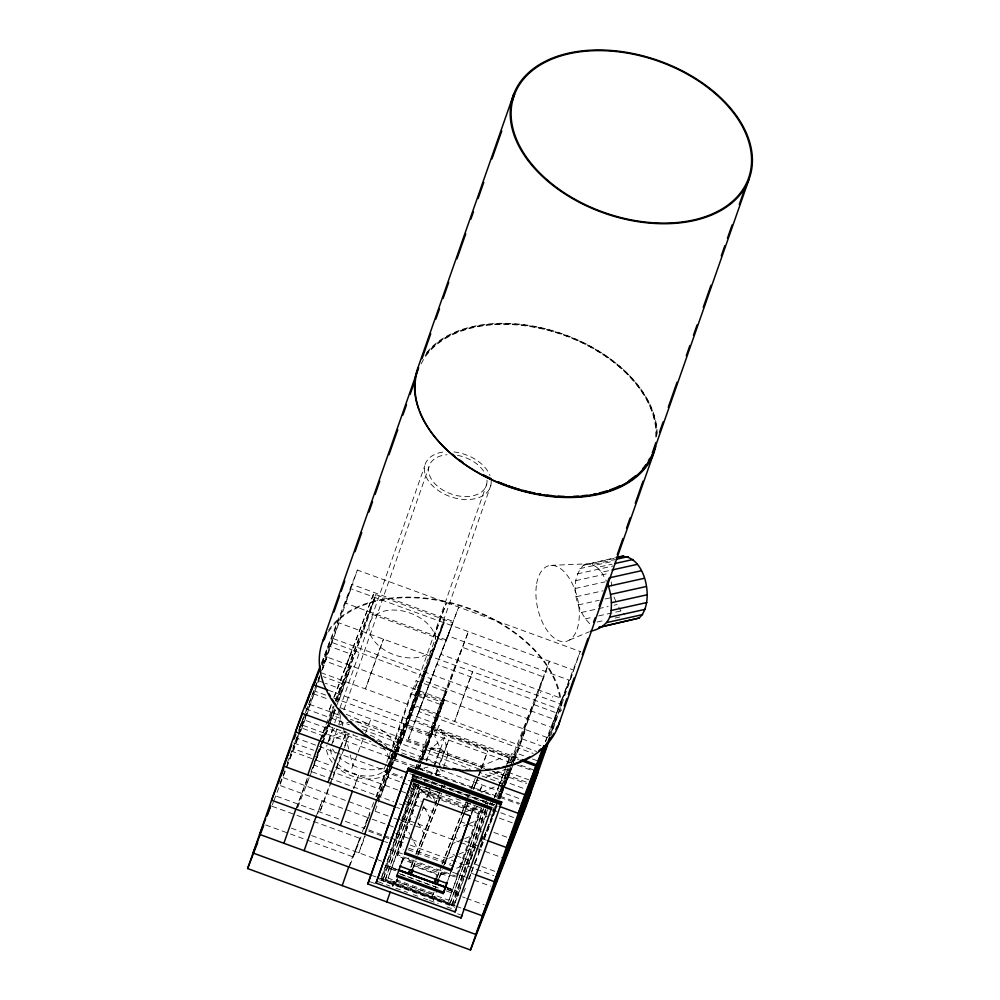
<?xml version="1.0" encoding="UTF-8"?>
<svg xmlns="http://www.w3.org/2000/svg" width="1000" height="1000" viewBox="0 0 1000 1000"><rect width="100%" height="100%" fill="white"/><g stroke="black" fill="none" stroke-linecap="round" stroke-linejoin="round"><path stroke-width="0.75" stroke-dasharray="5 3.75" d="M386.75 762.487L410.863 693.625C414.975 690.7 416.763 685.588 416.112 680.688L446.075 691.637L422.375 759.325M415.062 695.163L417.762 692.575L420.15 687.25L420.275 682.212M397.562 751.862L425.025 673.438L423.537 672.887L423.413 677.938L421.025 683.263L418.325 685.85L390.95 764.025M433.438 648.462L428.512 653.4A34.513 22.325 19.3 0 1 389.062 652.588A34.513 22.325 19.3 0 1 369.288 624.212L371.688 618.888A34.513 22.325 19.3 0 1 407.225 612.112A34.513 22.325 19.3 0 1 435.513 637.775L435.375 643.775L434.475 645.788M589.688 623.688C575.7 609.212 568.4 581.075 583.488 565.175L614.575 557.837M324.062 736.213L299.738 727.325L301.737 721.625M296.812 737.087L292.825 748.475L317.137 757.362L328.6 724.613M298.8 731.388L304.788 714.312M322.238 664.488L328.713 645.975L353.025 654.862L341.062 689.025L325.337 683.275M298.387 735.6L297.375 738.462L402.337 776.825M298.888 734.163L303.9 719.837L384.425 749.262M321.4 671.225L332.863 638.488L555.737 719.938L550.25 735.6M300.788 731.15L305.988 716.888M306.488 715.475L319.975 676.963M322.463 669.837L357.4 570.062L580.262 651.513L550.812 735.638M331.35 704.237L328.837 711.4L331.613 704.237M333.862 697.062L374.137 592.537L333.825 698.512M296.9 807.712L307.375 777.825M320.838 739.388L325.812 725.163L370.875 741.625M306.05 786L309.05 777.45M311.038 771.762L318.012 751.825M329.975 717.663L333.975 706.275M335.962 700.588L341.95 683.5L323.35 676.712M314.387 763.688L311.588 771.675L380.475 796.85L395.975 752.588M328.038 724.825L314.85 762.35L321.875 744.212M328.25 724.1L333.913 707.925M336.488 700.562L354 650.55L375.662 594.575L452.65 622.712L446.125 641.35L369.137 613.212M317.375 755.85L314.1 765.163L382.987 790.337L386.25 781.025M335.238 710L333.25 715.7L343.512 719.45M337.537 703.438L375.662 594.575M328.425 740.925L334.263 724.25M334.775 722.788L339.412 709.538M339.925 708.075L424.762 465.825M332.55 742.15L338.212 725.962M338.738 724.5L341.312 717.138M343.888 709.788L428.888 467.038M317.663 813.7L322.15 800.888L316.1 816.513M341.1 746.8L346.075 732.562L340.037 748.188M343.963 749.025L319.788 812.038L329.637 784.812M344.462 747.588L348.475 736.125L342.938 750.438M353.95 788.425L358.438 775.612L353.488 788.388M337.388 763.612A30.2 19.538 19.3 0 0 348.3 771.388L355.637 774.262L363.275 775.825A30.2 19.538 19.3 0 0 382.825 772.1L386.238 763.95M345.363 821.375L364.363 828.325L369.888 812.562L361.463 834.038M420.525 765.075L418.888 769.287L388.925 758.337L392 749.55M392.575 748.1L416.112 680.688M416.025 686.025L486.712 484.15M386.525 771.05L388.537 765.312M389.038 763.888L393.05 752.412M364.8 835.738L358.812 852.825L365.238 836.225M377.762 798.737L389.712 764.562M390.213 763.15L394.2 751.75M397.6 742.412L404.137 723.775L394.162 749.55M378.338 799.375L379.338 796.525L393.638 801.762M390.438 765.487L387.875 772.812C381.55 778.8 372.013 779.325 363.75 778.775A34.513 22.325 19.3 0 1 339.162 769.175L337.3 767.487M389.888 768.462L386.9 777L401.2 782.237M390.387 767.038L394.375 755.65M394.875 754.225L435.513 637.775M395.637 752.525L393.075 759.85L390.975 752.65M396.163 751.062L423.537 672.887M396.475 751.137L422.887 675.725L444.55 619.75L402.137 740.875L358.162 724.8M392.1 766.087L378.462 802.05M392.525 764.875L396.725 752.913M397.238 751.438L425.025 673.438M421.025 683.263L432.987 649.1M420.15 687.25L490.85 485.375M397.137 753.075L394.575 760.4L397.3 753.375M408.35 738.975L458.7 607.087L408.35 738.975L486.725 767.625M425.45 693L418.925 711.637L533.162 753.388M430.012 683L436.538 664.362L558.1 708.8L551.575 727.425L421.9 680.037L409.938 714.2L434.25 723.088L446.213 688.925M411.938 777.763L412.962 774.837L412.463 776.137L493.512 805.763L494.025 804.463M412.537 777.725L413.537 774.875M415.525 769.188L417.525 763.487M414.2 777.35L415.2 774.5M417.188 768.812L418.688 764.538M419.188 763.112L423.175 751.725M414.462 777.138L415 775.588M413.35 783.337L412.337 786.213L438.675 795.837L441.012 789.175M505.925 767.013L509.263 757.475L432.275 729.338L426.075 747.05L485.625 768.812L350.538 719.338M414.35 780.875L416.613 774.287M418.837 768.075L419.837 765.225M421.825 759.525L446.075 691.637M418.888 769.287L420.387 765.013M446.975 889.237L458.638 893.5L454.113 905.212L381.175 878.562L414.412 783.65M381.175 878.562L415.875 780.688M416.388 779.237L417.413 776.312M381.7 880.125L452.812 905.512L381.7 880.125L415.625 783.325M485.737 809.6L452.125 904.225L383.237 879.05L416.413 784.325M383.237 879.05L416.85 784.425M426.337 761.137L430.688 748.713L444.55 737.4L439.075 725.337L434.8 736.375L440.275 748.45L447.875 754.987L443.05 768.8M483.45 809.287L450.387 902.6L385.55 878.9L417.638 787.288L482.475 810.975L483.475 808.375M385.55 878.9L418.587 785.688M421.125 778.425L421.675 776.862M481.388 808.637L448.9 900.3L388.125 878.088L420.637 785.675M388.125 878.088L420.613 786.413M397.275 855.863L419.975 791.15L478.738 812.625L456.037 877.337L397.275 855.863L419.975 791.15M430.375 776.712L433.35 768.225M433.837 766.812L440.275 748.45L430.688 748.713M392.287 886.125L394.963 878.962M434.65 765.662L444.55 737.4L447.875 754.987M392.812 886.012L395.312 878.713M401.188 863.637L404.125 855.662M401.362 863.213L403.875 856.05M396.625 881.35L397.137 880.05L433.6 893.375L433.1 894.675L396.625 881.35L397.537 878.763M435.613 774.438L437.625 768.7L521.013 799.188M435.737 775.512L441.112 774.325L442.562 770.188M410.788 867.288L413.913 858.938M415.9 854.325L417.762 849L410.513 835.512M412.812 868.025L417.1 856.7M439.738 792.2L432.638 811.45L406.3 801.825L409.038 794.725M444.038 787.312L444.975 784.65M436.087 877.262L437.025 874.575L414.338 866.275M437.125 876.912L441.4 865.625M431.825 897.075L431.287 898.625L433.8 892.113M433.1 894.675L434 892.087M434.538 890.713L435.938 886.712M439.162 877.65L442.287 869.312M444.275 864.688L446.138 859.375L453.125 856.5M472.075 787.237L474.862 779.25M433.325 900.812L436.337 892.087M464.263 812.513L461 821.825L481.488 829.312M467.987 803.538L467.05 806.2L487.537 813.688M474.1 787.975L476.887 779.987M481 769.638L479.137 774.963L505.475 784.587L511.388 767.725M481.475 768.312L482.4 765.65L511.763 753.6L515.812 755.088L513.35 762.113M421.012 762.925L432.975 731.125L487.675 751.112L481.15 769.75L426.45 749.762L462.337 647.275L543.375 676.888L513.462 762.3M447.788 880.675L451.662 869.6M480.188 790.725L482.2 785L479.975 790.725M448.9 900.3L481.413 807.887M450.387 902.6L482.475 810.975M485.487 803.475L486.5 800.562M452.125 904.225L485.3 809.5M452.612 906.038L486.325 809.762M454.113 905.212L488.375 807.387M459.15 892.038L487.788 810.275M491.987 803.725L491.775 804.338L414.787 776.2M498.762 786.287L505.075 769.388M507.062 763.688L509.263 757.475M498.638 786.538L505.438 768.375M469.212 878.312L470.688 874.1M471.175 872.688L476.587 857.237M478.562 851.612L479.538 848.812M505.1 775.825L507.6 768.65M509.613 763.05L512.125 755.888L511.625 757.188M475.25 862.688L483.225 839.8M483.612 838.812L486.712 829.825M501.175 788.55L498.675 795.662L520.125 803.512M501.675 787.125L508.15 768.625M491.625 817.562L481.3 847.075L460.812 839.587M492.25 815.512L495.75 805.55M498.237 798.425L504.225 781.35M497.188 803.35L487.337 831.45L482.95 829.85M503.338 786.875L510.312 766.95M510.812 765.525L515.3 752.712L525.312 756.363M496.838 806L493.387 815.825L489 814.225M499.288 798.975L503.725 786.325L498.775 799.1M499.9 798.175L508.875 772.55L528.9 779.875M504.35 786.162L499.925 798.8L512.975 765.175M504.85 784.75L509.762 770.7L505.712 769.225L486.138 777.25M511.475 767.987L507.488 779.375L488.675 772.5M514.538 760.913L525.5 729.6L511.65 765.4M545.513 741.737L547.013 737.438M549.138 735.888L557.112 713.112L532.8 704.225L520.837 738.388L540.862 745.713M478.988 774.312L480.613 769.963M481.163 768.512L487.675 751.112M321.388 663.138L357.4 570.062M321.512 664.6L350.875 588.7L573.737 670.15L547.137 738.888M322.287 665.825L338.913 622.863L561.775 704.325L549.587 735.825M299.738 727.325L319.225 676.963M326.938 657.025L322.55 668.388L326.95 657.038L549.812 738.487M298.637 730.188L304.237 715.738M305.338 712.875L319.75 675.65M287.288 762.788L289.5 757.062M290.05 755.625L297.812 735.588M298.363 734.15L314.988 691.2L326.675 695.462M279.913 783.6L285.738 768.538M286.3 767.1L308.463 709.825M272.238 804.912L273.363 802.013M273.913 800.575L286.238 768.75M286.788 767.3L298.55 736.925M319.775 740.775L333.075 706.413M335.3 700.688L375.188 597.587L363.225 631.75L336.012 702.05M321.625 739.275L333.862 707.65M295.85 809.1L308.038 777.6M317.413 753.388L334.637 708.875M337.413 701.712L351.262 665.913L337.638 704.375M322.438 742.75L329.188 725.3M329.75 723.838L335.387 709.287M297.738 807.475L309.375 777.4M309.938 775.975L335.45 710.025M330.188 783.375L342.388 751.875M351.812 768.438L365.05 734.225M365.6 732.8L370.95 718.975M348.725 866.963L360.913 835.462M373.663 802.525L370.887 809.688L347.875 801.287M375.875 796.8L386.95 768.162M387.512 766.737L392.5 753.85M349.95 865.55L361.037 836.912M364.363 828.325L367.688 819.737M368.237 818.3L369.9 814M376.55 796.825L387.638 768.188M388.188 766.75L392.625 755.3M416.725 695.775L421.763 682.763M376.7 800.113L413.462 705.088L437.775 713.975L416.475 769.038M378.275 799.3L394.85 756.438M397.013 750.875L401.5 739.25L425.812 748.138L421.325 759.75M383.738 787.537L392.8 764.1L391.138 763.487M375.138 810.65L377.9 803.487M397.812 752.038L420.138 691.087L406.538 726.237L430.85 735.125L444.45 699.975L422.65 759.575M415.175 769.163L417.362 763.475M413.15 777.625L414.3 774.638M432.275 729.338L509.062 758M417.475 769.262L419.087 765.1M421.1 759.825L426.087 746.95M417.95 768.462L419.162 765.325M418.812 768.612L420.462 764.35M409.975 792.325L413.85 782.3M416.287 785.163L396.5 836.287L403.75 849.775M418.65 784.675L417.1 788.838L481.925 812.525M382.7 880.6L383.2 879.3M401.05 863.213L403.825 856.038M426.538 797.337L430.975 785.888M431.525 784.45L432.638 781.587M435.4 774.438L437.625 768.7M439.288 764.412L448.7 740.062L439.963 764.425M392.863 886.137L395.65 878.938M401.725 863.225L404.5 856.075M418.913 818.838L424.45 804.525M427.212 797.362L429.988 790.2M436.087 774.45L439.412 765.863M397.038 879.4L394.812 885.3L397.337 878.787M416.112 853.263L434.8 804.975M440.288 790.775L441.938 786.513L439.637 784.625M411.2 866.838L413.95 859.737M416.15 854.062L438.675 795.837M417.65 855.25L437.762 803.275M438.325 801.838L441.675 793.175M413.275 867.475L416.062 860.263M418.288 854.5L437.812 804.062M438.363 802.625L441.712 793.975M441.95 864.188L461.975 812.425M462.537 810.987L466.987 799.488M467.537 798.05L468.65 795.175M470.887 789.425L475.337 777.925M437.025 877.812L440.363 869.188M442.587 863.438L465.95 803.05M468.175 797.3L469.288 794.425M442.837 867.887L463.175 815.35M464.812 811.087L467.562 803.988M473.612 788.363L478 777M478.55 775.588L480.75 769.9M481.3 768.487L482.4 765.65M439.575 877.212L442.325 870.113M444.525 864.425L468.15 803.363M471.112 813.637L473.888 806.475M471.238 815.088L474.562 806.488M450.763 872.438L449.212 876.587L402.612 859.562M478.738 812.625L478.338 813.662L419.575 792.2M456.037 877.337L456.438 876.3L397.688 854.825M486.3 806.9L487.812 802.987M489.375 804.775L490.387 802.175M451.575 905.775L452.088 904.475M470.462 858.375L470.962 857.075M494.212 797.987L498.088 787.962M494.462 797.4L498.225 787.675M491.975 804.725L493.625 800.462M494.725 797.625L498.575 787.688M500.213 783.425L505.712 769.225M507.912 763.538L511.763 753.6M496.788 797.3L500.112 788.713M500.662 787.275L507.875 768.662M492.587 811.413L494.8 805.688M497.575 798.525L509.2 768.462M511.425 762.738L537.463 695.438L549.425 661.263L510.637 761.5L513.5 762.55M480.062 847.013L481.725 842.712M483.938 836.988L496.138 805.487M498.9 798.325L511.1 766.825M480.087 847.387L481.737 843.125M483.938 837.45L497.125 803.363M504.275 784.9L510.863 767.862M513.062 762.188L515.812 755.088M540.363 692.725L540.662 691.938M463.713 892.513L465.363 888.25M468.65 879.75L497.238 805.888M552.513 697.163L552.812 696.388M537.288 740.65L537.587 739.862M545.35 741.75L580.262 651.513M569.5 640.013L589.425 631.737M479.15 780.125L476.362 781.263L473.562 789.25L480.062 772.562L527.1 789.712M481.5 792.3L496.875 785.987M465.662 811.938L476.85 807.35M485.238 803.9L488.038 802.763M468.013 824.112L458.225 828.125L454.963 837.45L459.35 839.05M469.412 823.538L487.575 816.087M463.363 839.163L452.175 843.75L448.913 853.062L454.762 855.2M464.762 838.587L481.538 831.712M458.713 854.212L475.487 847.325L469.45 862.95L454.062 869.25M440.087 874.987L447.075 872.125M583.488 565.175L614.788 558.237M550.837 565.375L587.737 563.8L592.388 564.575L614.738 559.612M579.9 568.625L614.188 561.025M592.388 564.575L597.087 567.475L612 564.175M577.25 573.925L613.025 565.988M597.087 567.475L601.55 572.288L610.487 570.3M575.688 580.688L608.475 573.413M575.325 588.475L605.138 581.85M576.2 596.737L603.038 590.788M578.25 604.925L599.125 600.3M605.087 598.975L611.05 597.65M581.337 612.475L608.162 606.525M614.125 605.2L617.112 604.538M585.237 618.875L592.688 617.225M598.65 615.9L621.013 610.938L624.575 614.788M597.15 622.038L604.6 620.375M615.037 618.062L622.487 616.413M427.938 767.15L423.913 768.037L427.612 773M346.1 731.575L340.012 732.738L333.75 735.713A34.513 22.325 19.3 0 0 327.262 743.938M354 650.55L431 678.688L424.462 697.325L416.362 694.362M418.325 685.85L419.988 686.462M416.863 693.062L441.175 701.938L429.212 736.1L404.9 727.225M410.863 693.625L441.037 704.663M320.9 672.65L536.613 751.488M318.175 680.662L323.9 682.763M532.463 758.988L539.612 761.6M414.875 720.337L519.275 758.5M328.4 690.225L518.775 759.8M520.65 765.163L534.95 770.387M333.575 697.987L513.525 763.763M517.388 765.175L532.125 770.55M313.137 693.688L328.875 699.438M340.812 707.95L405.4 731.562L397.837 751.087L396.337 750.537L396.362 749.587A34.513 22.325 19.3 0 0 376.45 727.2L368.062 723.925A34.513 22.325 19.3 0 0 339.312 725.037M496.887 771.338L527.05 782.362M309.337 704.275L341.737 716.112M492.762 771.312L526.55 783.662M492.887 771.462L503.062 775.188M305.663 708.787L349.375 724.788M362.537 729.587L469.95 768.85M376.775 740.588L447.15 766.312M422.65 758.662L440.213 765.088M303.025 725.362L518.55 804.125M419.963 769.013L492.9 795.662M409.837 773.688L415.7 775.837M416.463 776.112L496.337 805.312M423.15 779.163L483.938 801.375M492.475 809.775L514.4 817.788M383.675 771.275L402.413 778.125M408.125 780.212L412.425 781.775M415.412 783.838L419.762 785.425M425.55 787.55L429.888 789.137M435.675 791.25L440.025 792.837M450.15 796.538L445.812 794.95L450.125 796.637M466.062 802.35L471.863 804.475M473.3 805L477.65 806.587M425.2 787.537L429.6 789.137M435.462 791.287L439.862 792.887M455.988 798.787L460.375 800.387M466.238 802.537L470.637 804.137M476.5 806.287L480.9 807.887M413.35 783.6L440.3 793.45M293.7 742.95L313.725 750.263M402.625 782.75L408.35 784.85M499.4 818.125L512.275 822.825M410.588 787.95L414.637 789.425L421.163 801.575M352.925 773.2L356.062 774.35M290.975 750.962L331.225 765.662M335.575 767.262L407.05 793.388M493.862 832.438L508.162 837.675M404.538 803.562L408.587 805.05L415.112 817.188M399.363 803.85L403.65 805.413M396.625 807.4L399.575 808.475M482.05 838.625L486.35 840.188M401.712 817.987L416.35 823.337M417.812 823.863L426.587 827.075L429.85 817.763L424.05 806.963M398.5 819.188L402.55 820.662L409.787 834.163M283.175 777.638L346.438 800.763M375.2 811.263L388.137 816M393.888 818.1L412.587 824.925M415.462 825.975L459.3 842M460.763 842.537L475.375 847.875M476.838 848.413L501.725 857.513M280.45 785.65L367.925 817.613M372.2 819.188L393.663 827.025M395.675 833.6L410.3 838.95M411.763 839.488L420.55 842.7L423.812 833.375L418.013 822.588M456.238 855.738L470.863 861.087M474.75 864L480.475 866.087M481.9 866.612L499.062 872.875M276.65 796.275L339.913 819.388M368.675 829.9L388.8 837.262M390.238 837.788L406.062 843.562M410.375 845.138L493.762 875.612M368.8 831.213L388.825 838.538M408.638 848.125L450.875 863.562M408.1 849.688L453.237 866.175M384.663 841.562L387.612 842.638M471.525 873.312L474.387 874.35M272.125 806.287L295.5 814.825M296.962 815.362L359.8 838.325L353.275 856.963L290.438 834M389.625 849.225L402.8 854.038M452.6 872.237L464.825 876.712M465.75 877.05L490.6 886.125M413.75 865.362L438.062 874.25M291.375 828.175L307.288 834M311.65 835.588L381.7 861.188M388.275 866.038L395.6 868.713M446.9 887.463L457.163 891.213M392.15 867.675L396.5 869.262M447.15 887.775L452.938 889.887M385.037 865.387L396.75 869.663M447.062 888.05L458.775 892.325M385.7 866.85L395.913 870.575M389.588 868.487L396.788 871.125M447.212 889.55L454.412 892.188M399.35 873.587L435.812 886.912M265.6 824.912L288.975 833.462M400.775 874.325L440.225 888.737M446.075 890.875L465.075 897.825M466.538 898.35L484.075 904.762M372.7 875.725L376.037 876.95M377.475 877.475L455.238 905.888M456.138 906.225L462.413 908.525M379.462 879.688L454.725 907.2M378.225 881.762L389.938 886.038M395.788 888.175L407.488 892.45M413.338 894.6L417.738 896.2M423.587 898.337L427.975 899.938M429.438 900.475L438.225 903.688M447 906.9L451.388 908.5M370.288 881.85L374.65 883.45M457.65 913.787L460.562 914.85M346.163 714.237L368.913 724.25M418.862 767.575L423.488 771.363M413.975 784.137L435.9 802.138M381.912 742.188L380.675 741.062A34.513 22.325 19.3 0 0 369.075 734.7M383.85 743.938L386.737 746.562M436.5 768.138L441.112 774.325M332.25 762.45L328.862 757.588L326.737 751.338A34.513 22.325 19.3 0 1 326.875 745.337M601.55 572.288L606.475 581.2M618.675 607.1L621.013 610.938M423.575 779.2L425.025 781.9M428.65 788.65L434.45 799.438M408.1 857.875L411.712 864.625M614.025 596.987L616.087 602.025M388.925 758.337L387.1 752.95A30.2 19.538 19.3 0 0 383.387 747.638M339.438 712.613L342.9 726.237M343.288 727.75L348.688 748.938M350.225 754.987L352.912 765.575M611.25 581.912L611.688 586.05M426.562 352.688A125.125 80.925 19.3 0 1 564.825 334.663A125.125 80.925 19.3 0 1 656.612 436.763M426.35 354.3A124.262 80.375 19.3 0 1 564.625 335.188A124.262 80.375 19.3 0 1 655.675 438.113M383.088 768.188A34.513 22.325 19.3 0 1 358.3 767.675L349.913 764.4A34.513 22.325 19.3 0 1 339.188 757.2M335.363 753.175A34.513 22.325 19.3 0 1 332.125 748.275M329.825 740.487A34.513 22.325 19.3 0 1 330.138 736.025L332.525 730.7A34.513 22.325 19.3 0 1 335.712 727.35M335.575 761.575A30.2 19.538 19.3 0 1 330.788 747.825M331.35 745.337A30.2 19.538 19.3 0 1 353.55 734.188M487 480.25A30.2 19.538 19.3 0 1 462.425 496.425A30.2 19.538 19.3 0 1 429.613 475.475A30.2 19.538 19.3 0 1 447.05 454.738M457.5 455.35A30.2 19.538 19.3 0 1 484.988 473.438M491.163 480.913A34.513 22.325 19.3 0 1 463.088 499.4A34.513 22.325 19.3 0 1 425.588 475.462A34.513 22.325 19.3 0 1 445.513 451.763M453.975 451.938A34.513 22.325 19.3 0 1 489.975 475.625M328.512 630.237A125.125 80.925 19.3 0 1 466.25 607.288A125.125 80.925 19.3 0 1 561.35 710.562M328.438 631.888A124.262 80.375 19.3 0 1 466.075 607.812A124.262 80.375 19.3 0 1 560.413 711.912M425.125 355.65A125.125 80.925 19.3 0 1 561.975 333.975A125.125 80.925 19.3 0 1 657.125 435.7M421.163 363.888A124.262 80.375 19.3 0 1 557.35 333.038A124.262 80.375 19.3 0 1 656.125 438.6M329.688 641.663L323.175 660.3L345.462 668.45L351.975 649.812L329.688 641.663M351.863 584.388L345.325 603.025L446.637 640.05L453.162 621.413L351.863 584.388M377.438 654.775L365.475 688.938L383.475 639.15L377.438 654.775M441 616.962L434.475 635.6L446.538 602.65L441 616.962M444.075 622.762L418.5 692.075L442.812 700.962L468.387 631.65L419.012 759.212L394.7 750.337L444.075 622.762M447.612 635.725L441.087 654.362L562.65 698.787L569.175 680.163L447.612 635.725M466.587 687.362L454.625 721.525L472.638 671.737L466.587 687.362M536.362 585.65A38.837 20.5 77.5 0 0 564.4 641.663A38.837 20.5 77.5 0 0 572.087 583.25A38.837 20.5 77.5 0 0 536.362 585.65"/><path stroke-width="1.5" d="M590.812 631.163C601.362 628.987 610.712 621.938 611.1 610.475C611.95 601.45 610.887 592.163 607.5 583.725M639.075 618.05L599.038 627.375L639.075 618.05C656.462 602.9 644.538 548.25 616.062 557.513M513.812 93.912L418.1 367.225A125.125 80.925 19.3 0 0 509.688 486.838A125.125 80.925 19.3 0 0 654.562 448.837M322.85 641.012L418.562 367.7A125.125 80.925 19.3 0 0 419.125 409.712M422 358.7L430.75 333.725M435.887 319.025L439.487 308.738M443.1 298.45L448.75 282.288M456.987 258.775L465.737 233.8M470.887 219.112L473.45 211.762M478.088 198.538L483.75 182.375M491.975 158.863L501.763 130.938M512.05 101.55L514.625 94.213M324.175 639.837L326.737 632.487M333.95 611.925L339.613 595.763M341.15 591.35L344.75 581.062M355.05 551.675L361.737 532.575M368.938 512L372.537 501.712M375.112 494.375L379.75 481.15M389.012 454.7L397.75 429.712M402.9 415.025L406.5 404.738M410.1 394.45L414.738 381.225M475.812 874.875L494.4 881.675L549.812 738.487L525.887 806.812L470.475 950L247.613 868.55L302 713.263L320.275 666.012M278.087 783.175L289.55 750.438M267.15 815.788L270.663 805.75L266.775 815.775M307.05 701.825L313.075 684.625L327.738 689.975M314.137 684.587L317.638 674.613M283.888 843.275L295.85 809.1M307.812 774.938L319.775 740.775M304.137 850.675L316.1 816.513M328.075 782.35L340.037 748.188M340.425 825.4L352.388 791.237M342.2 885.6L348.725 866.963M364.738 834.287L376.7 800.113M367.812 883.925L408.525 767.962L501.725 802.025L461.012 917.987L367.812 883.925L368.825 881.325M368.325 882.625L408.525 767.962M376.062 883.05L412.65 778.737L491.675 807.613L455.075 911.925L376.062 883.05L376.763 881.225M376.562 881.75L412.65 778.737M386.763 901.888L390.288 891.862M396.613 876.55L400.712 865L400.2 866.3L446.8 883.325L447.312 882.025L443.713 892.275L443.212 893.575L396.613 876.55L397.125 875.25L443.713 892.275M404.55 853.875L423.812 798.9L470.4 815.938L451.15 870.913L404.55 853.875L405.062 852.575L451.662 869.6L470.4 816.075M409.85 869.95L408.45 873.938L410.1 869.675M412.35 869.35L410.475 874.675L412.713 868.913M411.512 874.35L412.925 870.312M434.2 882.65L435.613 878.612M436.662 878.238L434.787 883.562L436.463 879.25M438.688 878.988L436.825 884.312L438.475 880.05M443.212 893.575L446.8 883.325M481.2 841.062L482.75 836.513M470.475 950L524.862 794.712L543.675 746.062M487 905.837L493.525 887.2M499.062 872.875L511.025 838.713M522.987 804.55L534.95 770.387M498.075 877.2L504.6 858.562M516.562 824.4L528.525 790.238M540.487 756.062L544 746.038M527.65 795.763L539.612 761.6M521.225 815.6L533.188 781.438M545.15 747.275L546.15 744.425M520.237 819.925L526.763 801.287M543.763 754.1L549.75 737.025M652.312 452.812L655.913 442.537M659.513 432.25L663.112 421.962M668.263 407.262L677.013 382.287M686.275 355.838L689.875 345.55M693.475 335.262L697.075 324.975M703.25 307.35L710.975 285.312M721.263 255.912L724.862 245.637M727.438 238.287L732.062 225.062M739.275 204.488L745.962 185.387M564.263 706.038L566.825 698.688M568.375 694.287L574.038 678.125M582.263 654.613L587.925 638.45M593.587 622.288L595.138 617.875M599.25 606.125L609.025 578.2M617.263 554.688L622.925 538.525M626.525 528.237L630.125 517.962M635.275 503.263L642.987 481.225M653.112 453.113L748.825 179.8A125.125 80.925 19.3 0 0 597.863 50A125.125 80.925 19.3 0 0 547.263 180.775A125.125 80.925 19.3 0 0 748.825 179.8M557.863 726.912L653.575 453.6M529.913 783.4L529.412 784.712L536.438 764.775L522.137 759.538M302.675 713.275L295.462 731.9L407.137 772.712M304.887 707.55L308.762 697.525M309.875 694.663L320.4 667.463M291.762 744.712L283.5 766.062L395.288 806.912M293.988 738.988L295.7 734.55M278.75 781.612L271.537 800.225L383.325 841.075M280.912 776.012L283.725 768.725M265.675 818.637L259.575 834.388L371.725 875.375M263.688 825.537L253.05 853.025L475.913 934.475L531.325 791.287M247.613 868.55L257.688 842.513M387.4 828.025L387.9 826.712M451.15 870.913L451.662 869.6M491.675 807.613L490.962 809.438L411.95 780.562M455.075 911.925L455.775 910.1M501.725 802.025L500.712 804.625L407.512 770.562M461.012 917.987L462.025 915.387M544.375 746.05L518.325 813.35L499.275 806.375M546.838 742.925L506.362 847.513L487.775 840.713M537.85 772.65L482.438 915.837L463.438 908.888M619.263 557.238L623.513 555.862M527.575 159.875L528.288 159.713M616.237 559.288L628.162 556.638M614.975 563.513L632.863 559.538M611.987 569.975L637.325 564.35M609.925 577.7L641.225 570.75M608.525 586.237L644.3 578.3M610.575 594.425L646.35 586.487M611.45 602.7L647.225 594.763M611.1 610.475L646.875 602.537M609.538 617.238L645.312 609.3M606.875 622.537L642.65 614.6M520.2 760.325L535.938 766.075M302 713.263L373.837 739.513M453.013 768.45L524.862 794.712M408.025 769.262L501.213 803.325M412.45 779.25L491.463 808.138M398.537 869.775L446.9 887.463M397.95 869.788L445.7 887.25M400.4 870.725L436.863 884.062M399.775 870.763L437.4 884.525M438.288 884.837L445.6 887.513M649.825 458.288A124.262 80.375 19.3 0 1 648.325 460.938M645.788 464.787A124.262 80.375 19.3 0 1 642.913 468.45M635.363 475.875A124.262 80.375 19.3 0 1 629.1 480.525M619.575 485.887A124.262 80.375 19.3 0 1 609.8 489.9M606.838 490.887A124.262 80.375 19.3 0 1 599.175 492.987M596.2 493.65A124.262 80.375 19.3 0 1 593.325 494.212M587.425 495.163A124.262 80.375 19.3 0 1 582.863 495.7M578.237 496.087A124.262 80.375 19.3 0 1 573.55 496.337M564.3 496.388A124.262 80.375 19.3 0 1 558.138 496.112M551.9 495.613A124.262 80.375 19.3 0 1 547.188 495.075M540.913 494.162A124.262 80.375 19.3 0 1 537.788 493.625M534.812 493.062A124.262 80.375 19.3 0 1 522.825 490.275M519.825 489.45A124.262 80.375 19.3 0 1 508.038 485.662M506.6 485.15A124.262 80.375 19.3 0 1 497.987 481.763M490.913 478.612A124.262 80.375 19.3 0 1 484.012 475.188M559.712 721.162A125.125 80.925 19.3 0 1 413.338 760.25A125.125 80.925 19.3 0 1 324.012 638.237M557.05 726.612A124.262 80.375 19.3 0 1 555.9 729.362M553.837 733.413A124.262 80.375 19.3 0 1 550.538 738.587M541.263 748.688A124.262 80.375 19.3 0 1 538.913 750.638M529.75 756.838A124.262 80.375 19.3 0 1 502.362 767.138M499.513 767.738A124.262 80.375 19.3 0 1 495.15 768.512M490.662 769.15A124.262 80.375 19.3 0 1 486.075 769.638M479.862 770.062A124.262 80.375 19.3 0 1 476.725 770.175M470.562 770.2A124.262 80.375 19.3 0 1 465.975 770.075M459.775 769.688A124.262 80.375 19.3 0 1 455.075 769.237M448.787 768.45A124.262 80.375 19.3 0 1 444.087 767.7M441.05 767.15A124.262 80.375 19.3 0 1 412.788 759.463M411.337 758.938A124.262 80.375 19.3 0 1 401.3 754.95M394.263 751.737A124.262 80.375 19.3 0 1 386.075 747.55M382.125 745.35A124.262 80.375 19.3 0 1 379.412 743.75M376.725 742.113A124.262 80.375 19.3 0 1 372.762 739.562M370.175 737.8A124.262 80.375 19.3 0 1 365.125 734.188M362.688 732.325A124.262 80.375 19.3 0 1 358.013 728.525M356.875 727.575A124.262 80.375 19.3 0 1 350.037 721.287M346.812 718.037A124.262 80.375 19.3 0 1 339.05 709.087M336.388 705.55A124.262 80.375 19.3 0 1 332.05 699.062M330.487 696.425A124.262 80.375 19.3 0 1 329.025 693.775M655.788 446.375A125.125 80.925 19.3 0 1 543.9 495.625A125.125 80.925 19.3 0 1 419.688 411.213M652.763 453.3A124.262 80.375 19.3 0 1 498.438 482.25M491.362 479.1A124.262 80.375 19.3 0 1 483.125 474.963M463.338 462.7A124.262 80.375 19.3 0 1 459.613 459.95M454.862 456.175A124.262 80.375 19.3 0 1 452.587 454.263M547.837 180.463A124.262 80.375 19.3 0 0 748.025 179.513A124.262 80.375 19.3 0 0 598.1 50.6A124.262 80.375 19.3 0 0 547.837 180.463"/></g></svg>
